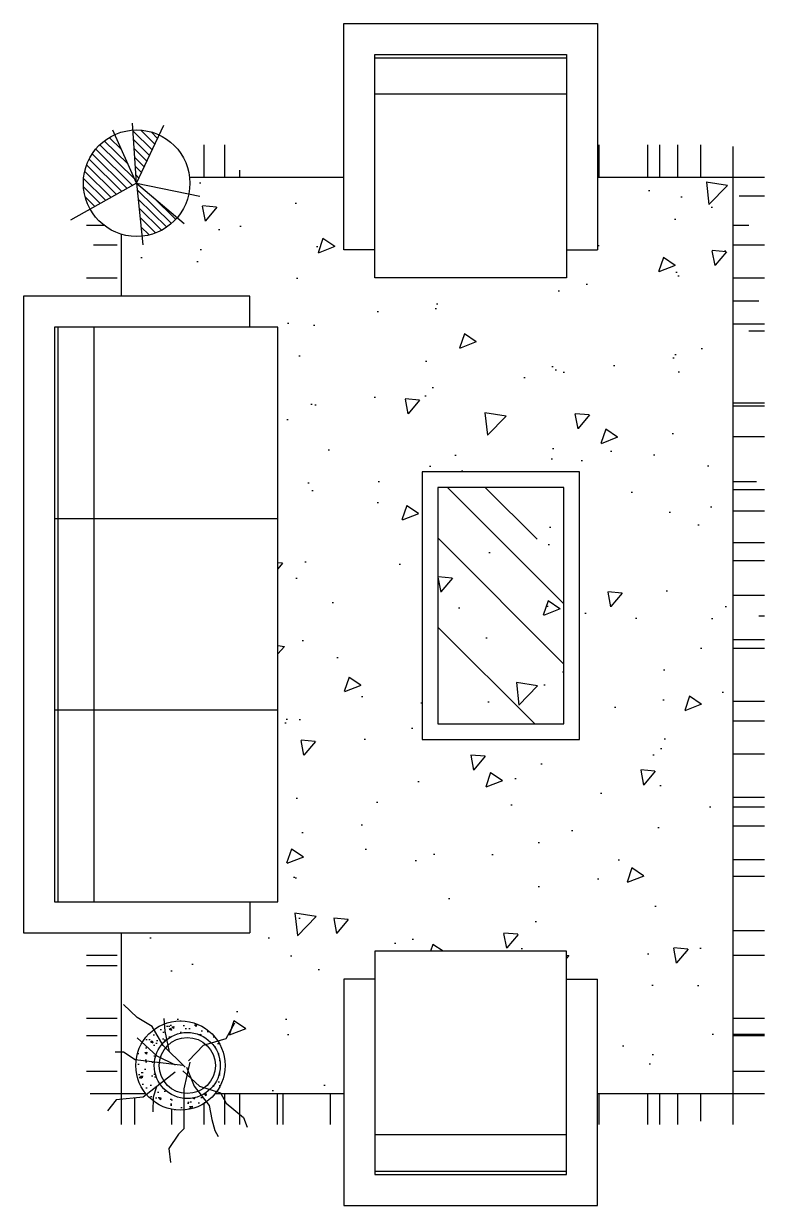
# Model space of a CAD drawing. Header units: millimetres. Extents: x 356 to 23963, y 1202 to 21076.
# Drawn here: x 11947 to 14330, y 12331 to 16134 of the extents above; entities that cross this region are included whole.
import ezdxf

# ---------------------------------------------------------------- set-up
doc = ezdxf.new("R2010")
doc.units = ezdxf.units.MM

msp = doc.modelspace()

# ---------------------------------------------------------------- hatches: boundary and pattern name
h = msp.add_hatch()
h.set_pattern_fill('ANSI31', color=0, scale=6, angle=-0.4514, style=0)
h.set_pattern_definition([(135.4514, (12411.087, 17470), (13.36385, 13.57608), [])])
h.paths.add_polyline_path([(12299, 15791.5, -0.127626), (12383.6, 15775.6), (12310.8, 15620.5)])
h = msp.add_hatch()
h.set_pattern_fill('ANSI31', color=0, scale=6, angle=-0.4514, style=0)
h.set_pattern_definition([(135.45137, (8620.65, 38479.676), (13.363849, 13.576084), [])])
h.paths.add_polyline_path([(12310.8, 15620.5), (12240.5, 15776.8, 0.295125), (12139.5, 15620.5, 0.127674), (12161.1, 15537.1)])
h.paths.add_polyline_path([(12310.8, 15620.5), (12327.7, 15449.9, 0.194779), (12441.6, 15509.7)])
h = msp.add_hatch()
h.set_pattern_fill('AR-RROOF', color=0, scale=10, angle=-90, style=0)
h.set_pattern_definition([(270, (-127681.3, 61648.4), (254, -558.8), [3810, -508, 1270, -254]), (270, (-127554.3, 61310.57), (337.82, 254), [762, -83.82, 1524, -190.5]), (270, (-127465.4, 61521.4), (170.18, -1320.8), [2032, -355.6, 1016, -254])])
h.paths.add_polyline_path([(12977.6, 12590.7), (12977.6, 12690.7), (12582, 12690.7), (12599.2, 12659.2), (12654.5, 12613.2), (12663.5, 12590.7)])
h.paths.add_polyline_path([(12977.6, 15638.6), (12977.6, 15744.3), (12429.4, 15744.3, -0.177165), (12481.3, 15638.6)])
h.paths.add_polyline_path([(13793.5, 15744.3), (13793.5, 15638.6), (14230.2, 15638.6), (14230.2, 15744.3)])
h.paths.add_polyline_path([(14230.2, 12590.7), (14230.2, 12690.7), (13793.5, 12690.7), (13793.5, 12590.7)])
h.paths.add_polyline_path([(12261.3, 12671.7), (12261.3, 12590.7), (12462.5, 12590.7), (12462.5, 12637.3, -0.238927), (12342.5, 12687.3), (12332, 12679.2)])
h.paths.add_polyline_path([(12557.4, 12590.7), (12553.1, 12607.1), (12543.9, 12651.5), (12535, 12663.3, -0.136349), (12462.5, 12637.3), (12462.5, 12590.7)])
h.paths.add_polyline_path([(12599.2, 12659.2), (12582, 12690.7), (12564.1, 12690.7, -0.069799), (12535, 12663.3), (12543.9, 12651.5), (12553.1, 12607.1), (12557.4, 12590.7), (12663.5, 12590.7), (12654.5, 12613.2)])
h = msp.add_hatch()
h.set_pattern_fill('AR-RROOF', color=0, scale=10, angle=-180, style=0)
h.set_pattern_definition([(180, (-127681.3, 61648.4), (-558.8, -254), [3810, -508, 1270, -254]), (180, (-128019.12, 61521.4), (254, -337.82), [762, -83.82, 1524, -190.5]), (180, (-127808.3, 61432.5), (-1320.8, -170.18), [2032, -355.6, 1016, -254])])
h.paths.add_polyline_path([(14230.2, 12690.7), (14330.2, 12690.7), (14330.2, 15638.6), (14230.2, 15638.6)])
h.paths.add_polyline_path([(12149.8, 12694.1), (12248.2, 12694.1), (12248.2, 13207.9), (12149.8, 13207.9)])
h.paths.add_polyline_path([(12149.8, 15256.6), (12248.2, 15256.6), (12248.2, 15461, -0.173835), (12161.1, 15537.1), (12149.8, 15530.9)])
h = msp.add_hatch()
h.set_pattern_fill('AR-CONC', color=0, scale=3, angle=-180, style=0)
h.set_pattern_definition([(230, (-127681.3, 61648.4), (-546.554, 47.8173), [57.15, -628.65]), (175, (-127681.3, 61648.4), (105.7285, -573.17), [45.72, -502.92]), (280.451, (-127726.85, 61652.4), (-440.8275, -525.35), [48.57, -534.27]), (226.1842, (-127681.3, 61496), (-813.237, 126.127), [85.725, -942.975]), (276.6356, (-127749.1, 61506.5), (-712.2127, -742.2767), [72.855, -801.405]), (171.184, (-127681.3, 61496), (-712.214, -742.2754), [68.58, -754.38]), (201, (-127757.5, 61534.1), (-454.8446, 306.7966), [57.15, -628.65]), (146, (-127757.5, 61534.1), (-185.406, -552.564), [45.72, -502.92]), (251.4514, (-127795.4, 61559.66), (-640.2495, -245.7686), [48.57, -534.27]), (217.5, (-127681.3, 61648.4), (-9.2658, -253.66512), [0, -496.824, 0, -510.54, 0, -504.825]), (187.5, (-127681.3, 61648.4), (-200.459, -300.5417), [0, -291.084, 0, -485.394, 0, -192.405]), (147.5, (-127511.38, 61648.4), (-406.77179, 17.18623), [0, -190.5, 0, -594.36, 0, -788.67]), (137.5, (-127435.18, 61648.4), (-444.38754, -76.2795), [0, -247.65, 0, -394.716, 0, -560.07])])
h.paths.add_polyline_path([(12765.2, 13307.7), (12675, 13307.7), (12675, 13207.9), (12261.3, 13207.9), (12261.3, 12823.3), (12269.1, 12823.3), (12305.9, 12798.8), (12309.1, 12798.4, -0.940142), (12595.7, 12780.7, -0.156975), (12568.7, 12696.8), (12580.8, 12693), (12582, 12690.7), (12977.6, 12690.7), (12977.6, 13058.2), (13077.4, 13058.2), (13077.4, 13148.4), (13693.8, 13148.4), (13693.8, 13058.2), (13793.5, 13058.2), (13793.5, 12690.7), (14230.2, 12690.7), (14230.2, 15638.6), (13793.5, 15638.6), (13793.5, 15406.3), (13693.8, 15406.3), (13693.8, 15316.2), (13077.4, 15316.2), (13077.4, 15406.3), (12977.6, 15406.3), (12977.6, 15638.6), (12481.3, 15638.6, -0.026411), (12482.2, 15620.5, -0.502986), (12261.3, 15456.4), (12261.3, 15256.6), (12675, 15256.6), (12675, 15156.9), (12765.2, 15156.9), (12765.2, 14540.5), (12765.2, 13924.1)])
h.paths.add_polyline_path([(13229.7, 13830.2), (13229.7, 14691.1), (13735.3, 14691.1), (13735.3, 13830.2)], flags=16)
h.paths.add_polyline_path([(13279.6, 13880), (13279.6, 14641.2), (13685.4, 14641.2), (13685.4, 13880)], flags=0)
h = msp.add_hatch()
h.set_pattern_fill('AR-RROOF', color=0, scale=19.95, angle=-135, style=0)
h.set_pattern_definition([(315, (-6413.9, 17687.7), (429.975, -1146.599), [7600.95, -1013.46, 2533.65, -506.73]), (315, (-6116.5, 17032), (-834.867, -118.243), [1520.19, -167.22, 3040.38, -380.05]), (315, (-6539.33, 17203.97), (1623.1544, -2103.293), [4053.84, -709.42, 2026.92, -506.73])])
h.paths.add_polyline_path([(13279.6, 13880), (13685.4, 13880), (13685.4, 14641.2), (13279.6, 14641.2)])
h = msp.add_hatch()
h.set_pattern_fill('AR-CONC', color=0, scale=0.4, angle=-180, style=0)
h.set_pattern_definition([(310, (-5347.795, 16839.49), (72.87387, 6.37563), [7.62, -83.82]), (5, (-5347.795, 16839.49), (-14.09713, -76.42266), [6.096, -67.056]), (259.549, (-5341.72, 16840.02), (58.777, -70.04668), [6.476, -71.236]), (313.8158, (-5347.795, 16819.17), (108.4316, 16.81693), [11.43, -125.73]), (263.3644, (-5338.76, 16820.57), (94.9617, -98.9702), [9.714, -106.854]), (8.816, (-5347.8, 16819.17), (94.96184, -98.97005), [9.144, -100.584]), (339, (-5337.635, 16824.25), (60.64595, 40.9062), [7.62, -83.82]), (34, (-5337.635, 16824.25), (24.7208, -73.6752), [6.096, -67.056]), (288.5486, (-5332.58, 16827.66), (85.3666, -32.76914), [6.476, -71.236]), (322.5, (-5347.795, 16839.49), (1.23544, -33.822016), [0, -66.2432, 0, -68.072, 0, -67.31]), (352.5, (-5347.795, 16839.49), (26.727865, -40.07223), [0, -38.8112, 0, -64.7192, 0, -25.654]), (32.5, (-5370.452, 16839.49), (54.23624, 2.291498), [0, -25.4, 0, -79.248, 0, -105.156]), (42.5, (-5380.61, 16839.49), (59.25167, -10.1706), [0, -33.02, 0, -52.6288, 0, -74.676])])
edge = h.paths.add_edge_path()
edge.add_arc((12451.9, 12780.7), 143.8, 0, 360)
edge = h.paths.add_edge_path(flags=17)
edge.add_arc((12473.8, 12780.7), 106.3, 0, 360)

# ---------------------------------------------------------------- linework, layer by layer
at = {"color": 0}
for p, q in [((12977.6, 15406.3), (12977.6, 16134)), ((12977.6, 16134), (13793.5, 16134)), ((13793.5, 16134), (13793.5, 15406.3)), ((13077.4, 15316.2), (13077.4, 16034.2)), ((13077.4, 16034.2), (13693.8, 16034.2)), ((13077.4, 16023.9), (13693.8, 16023.9)), ((13693.8, 16034.2), (13693.8, 15316.2)), ((13693.8, 15907.3), (13077.4, 15907.3)), ((12310.8, 15620.5), (12234.2, 15790.8)), ((12310.8, 15620.5), (12297.5, 15813.7)), ((12310.8, 15620.5), (12398.4, 15807)), ((14230.2, 12590.7), (14230.2, 15738.6)), ((12977.6, 15638.6), (12481.3, 15638.6)), ((14330.2, 15638.6), (13793.5, 15638.6)), ((12310.8, 15620.5), (12097.7, 15501.9)), ((12310.8, 15620.5), (12464.3, 15490.5)), ((12310.8, 15620.5), (12514.6, 15579.1)), ((12310.8, 15620.5), (12330.4, 15422.3)), ((12261.3, 15456.4), (12261.3, 15256.6)), ((13077.4, 15406.3), (12977.6, 15406.3)), ((13693.8, 15406.3), (13793.5, 15406.3)), ((13693.8, 15316.2), (13077.4, 15316.2)), ((12675, 15256.6), (11947.4, 15256.6)), ((11947.4, 15256.6), (11947.4, 13207.9)), ((12675, 15156.9), (12675, 15256.6)), ((12047.1, 15156.9), (12047.1, 13307.7)), ((12765.2, 15156.9), (12047.1, 15156.9)), ((12057.5, 15156.9), (12057.5, 13307.7)), ((12174.1, 13307.7), (12174.1, 15156.9)), ((12765.2, 13307.7), (12765.2, 15156.9)), ((13735.3, 14691.1), (13229.7, 14691.1)), ((13229.7, 14691.1), (13229.7, 13830.2)), ((13735.3, 13830.2), (13735.3, 14691.1)), ((13685.4, 14641.2), (13279.6, 14641.2)), ((13279.6, 14641.2), (13279.6, 13880)), ((13685.4, 13880), (13685.4, 14641.2)), ((12765.2, 14540.5), (12047.1, 14540.5)), ((12765.2, 13924.1), (12047.1, 13924.1)), ((13279.6, 13880), (13685.4, 13880)), ((13229.7, 13830.2), (13735.3, 13830.2)), ((12047.1, 13307.7), (12765.2, 13307.7)), ((12675, 13307.7), (12675, 13207.9)), ((11947.4, 13207.9), (12675, 13207.9)), ((12261.3, 13207.9), (12261.3, 12590.7)), ((13693.8, 13148.4), (13077.4, 13148.4)), ((13077.4, 13148.4), (13077.4, 12430.3)), ((13693.8, 12430.3), (13693.8, 13148.4)), ((13077.4, 13058.2), (12977.6, 13058.2)), ((12977.6, 13058.2), (12977.6, 12330.6)), ((13693.8, 13058.2), (13793.5, 13058.2)), ((13793.5, 12330.6), (13793.5, 13058.2)), ((12312.1, 12935.3), (12269.1, 12976.7)), ((12361.2, 12906.1), (12312.1, 12935.3)), ((12402.7, 12890.8), (12399.6, 12932.2)), ((12396.5, 12844.8), (12361.2, 12906.1)), ((12599.2, 12867.8), (12626.8, 12918.4)), ((12376.5, 12811), (12312.1, 12869.3)), ((12416.6, 12825.1), (12402.7, 12890.8)), ((12525.5, 12846.3), (12599.2, 12867.8)), ((12269.1, 12823.3), (12241.4, 12823.3)), ((12305.9, 12798.8), (12269.1, 12823.3)), ((12467.1, 12775.8), (12396.5, 12844.8)), ((12477.9, 12795.7), (12525.5, 12846.3)), ((12459.5, 12780.4), (12305.9, 12798.8)), ((12436.4, 12781.9), (12376.5, 12811)), ((12482.5, 12791.1), (12462.5, 12705.2)), ((12434.9, 12758.9), (12332, 12679.2)), ((12459.5, 12763.5), (12513.2, 12714.4)), ((12471.7, 12775.8), (12496.3, 12714.4)), ((12375, 12712.5), (12364.3, 12679.2)), ((12462.5, 12705.2), (12462.5, 12576.4)), ((12496.3, 12714.4), (12543.9, 12651.5)), ((12513.2, 12714.4), (12580.8, 12693)), ((12161.3, 12690.7), (12339.7, 12690.7)), ((12244.5, 12670), (12216.9, 12634.7)), ((12332, 12679.2), (12244.5, 12670)), ((12364.3, 12679.2), (12362.7, 12631.6)), ((12564.1, 12690.7), (12977.6, 12690.7)), ((12580.8, 12693), (12599.2, 12659.2)), ((13793.5, 12690.7), (14330.2, 12690.7)), ((12543.9, 12651.5), (12553.1, 12607.1)), ((12599.2, 12659.2), (12654.5, 12613.2)), ((12553.1, 12607.1), (12562.3, 12571.8)), ((12654.5, 12613.2), (12666.7, 12582.5)), ((12445.6, 12559.5), (12414.9, 12513.5)), ((12462.5, 12576.4), (12445.6, 12559.5)), ((12562.3, 12571.8), (12573.1, 12551.9)), ((13693.8, 12557.3), (13077.4, 12557.3)), ((12414.9, 12513.5), (12419.5, 12469)), ((13077.4, 12440.7), (13693.8, 12440.7)), ((13077.4, 12430.3), (13693.8, 12430.3)), ((12977.6, 12330.6), (13793.5, 12330.6))]:
    msp.add_line(p, q, dxfattribs=at)
for centre, radius in [((12310.8, 15620.5), 171.4), ((12451.9, 12780.7), 143.8), ((12473.8, 12780.7), 106.3), ((12473.8, 12780.7), 90.3)]:
    msp.add_circle(centre, radius, dxfattribs=at)

doc.saveas('drawing.dxf')
